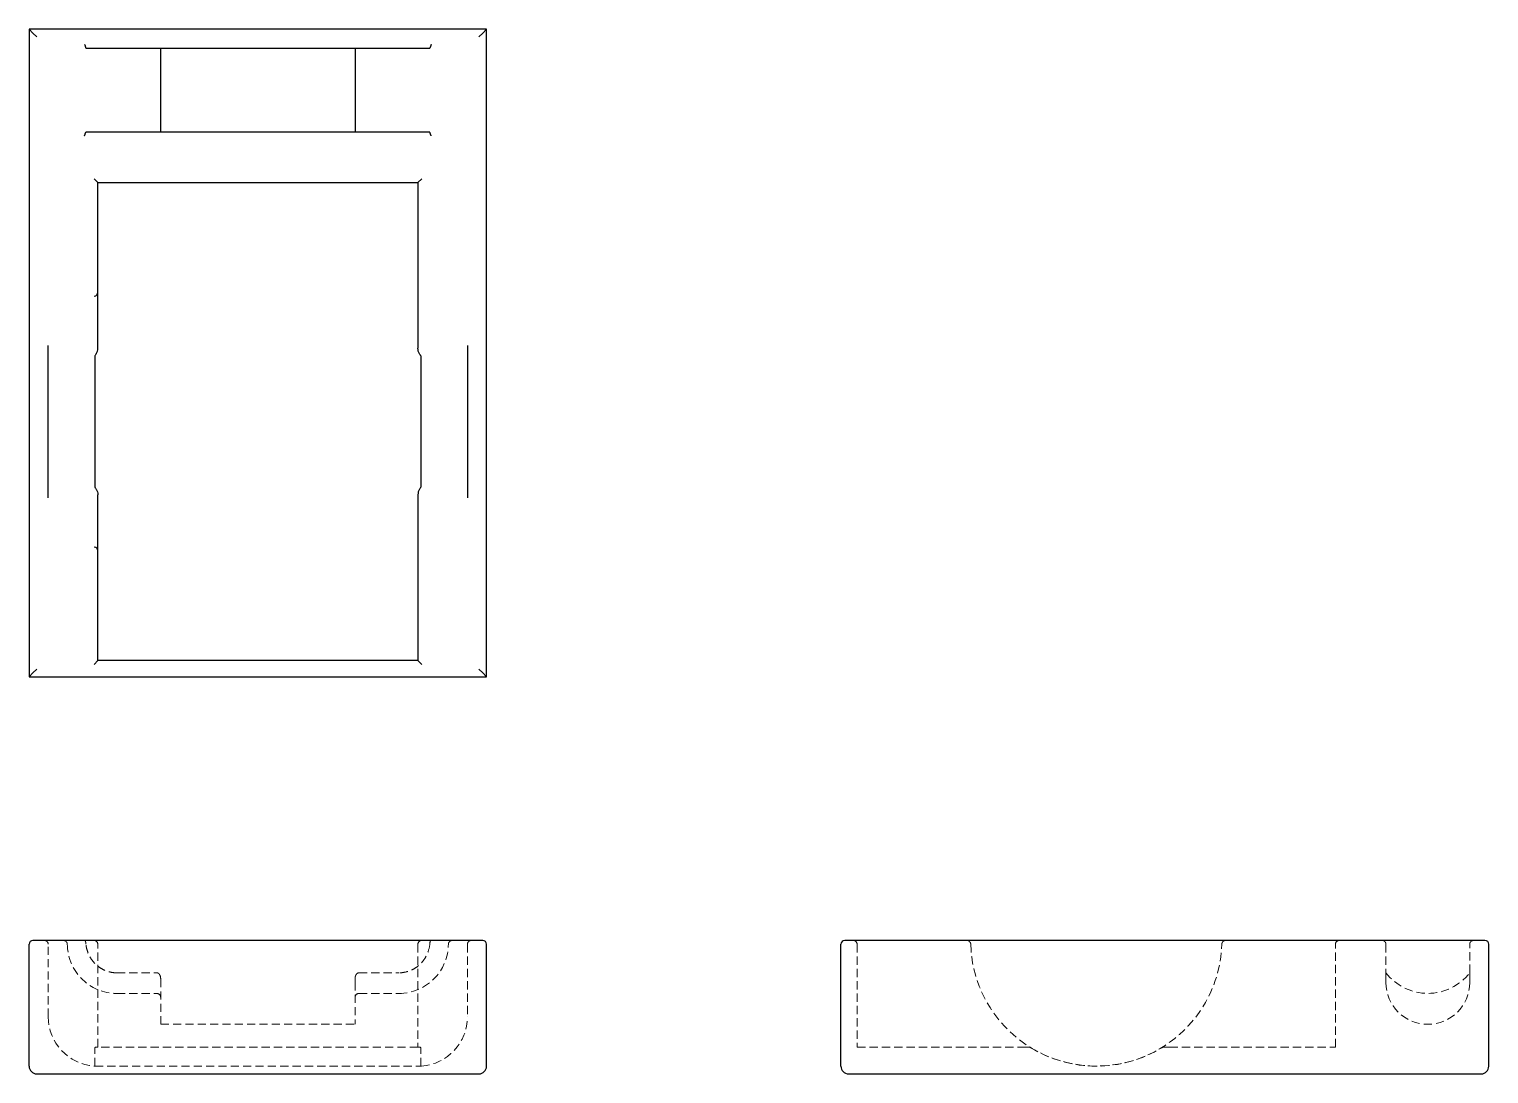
# Model space of a CAD drawing. Header units: millimetres. Extents: x 48 to 273, y 47 to 208.
import ezdxf

# ---------------------------------------------------------------- set-up
doc = ezdxf.new("R2010")
doc.units = ezdxf.units.MM
doc.linetypes.add('HIDDEN', pattern=[1.905, 1.27, -0.635])

msp = doc.modelspace()

# ---------------------------------------------------------------- linework, layer by layer
at = {"color": 7, "linetype": 'Continuous', "lineweight": 25}
for p, q in [((47.71, 208), (47.71, 108)), ((48.29, 207.41), (47.71, 208)), ((118.29, 208), (47.71, 208)), ((117.71, 207.41), (118.29, 208)), ((118.29, 108), (118.29, 208)), ((56.46, 205.06), (109.54, 205.06)), ((68, 192.12), (68, 205.06)), ((98, 205.06), (98, 192.12)), ((109.54, 192.12), (56.46, 192.12)), ((58.29, 184.32), (57.71, 184.91)), ((107.71, 184.32), (108.29, 184.91)), ((58.29, 167.38), (58.29, 184.32)), ((58.29, 184.32), (107.71, 184.32)), ((107.71, 184.32), (107.71, 167.38)), ((58.29, 158.72), (58.29, 167.38)), ((107.71, 167.38), (107.71, 158.72)), ((50.65, 135.66), (50.65, 159.16)), ((115.35, 159.16), (115.35, 135.66)), ((57.86, 157.54), (57.86, 137.28)), ((108.14, 157.54), (108.14, 137.28)), ((58.29, 127.44), (58.29, 136.1)), ((107.71, 136.1), (107.71, 127.44)), ((58.29, 110.5), (58.29, 127.44)), ((107.71, 127.44), (107.71, 110.5)), ((57.71, 109.91), (58.29, 110.5)), ((107.71, 110.5), (58.29, 110.5)), ((108.29, 109.91), (107.71, 110.5)), ((48.29, 108.59), (47.71, 108)), ((117.71, 108.59), (118.29, 108)), ((47.71, 108), (118.29, 108)), ((47.71, 47.87), (47.71, 66.7)), ((117.71, 67.29), (48.29, 67.29)), ((118.29, 47.87), (118.29, 66.7)), ((173, 47.87), (173, 66.7)), ((272.41, 67.29), (173.59, 67.29)), ((273, 47.87), (273, 66.7)), ((48.88, 46.7), (117.12, 46.7)), ((174.18, 46.7), (271.82, 46.7))]:
    msp.add_line(p, q, dxfattribs=at)
at = {"color": 7, "linetype": 'HIDDEN', "lineweight": 18}
for p, q in [((48.88, 206.82), (48.29, 207.41)), ((117.71, 207.41), (117.12, 206.82)), ((48.88, 109.18), (48.29, 108.59)), ((117.12, 109.18), (117.71, 108.59)), ((50.65, 55.52), (50.65, 66.7)), ((58.29, 50.81), (58.29, 66.7)), ((107.71, 66.7), (107.71, 50.81)), ((115.35, 66.7), (115.35, 55.52)), ((175.5, 66.7), (175.5, 50.81)), ((249.32, 50.81), (249.32, 66.7)), ((61.24, 62.29), (67.41, 62.29)), ((68, 60.81), (68, 61.38)), ((98, 61.38), (98, 60.81)), ((98.59, 62.29), (104.76, 62.29)), ((257.12, 61.38), (257.12, 60.81)), ((270.06, 60.81), (270.06, 61.38)), ((61.24, 59.11), (67.41, 59.11)), ((68, 54.34), (68, 60.81)), ((98, 60.81), (98, 54.34)), ((98.59, 59.11), (104.76, 59.11)), ((68, 54.34), (98, 54.34)), ((57.86, 47.87), (57.86, 50.73)), ((107.71, 50.81), (58.29, 50.81)), ((108.14, 47.87), (108.14, 50.73)), ((175.5, 50.81), (201.1, 50.81)), ((223.72, 50.81), (249.32, 50.81)), ((57.86, 47.87), (108.14, 47.87))]:
    msp.add_line(p, q, dxfattribs=at)
at = {"color": 7, "linetype": 'Continuous', "lineweight": 25}
for centre, radius, start, end in [((57.71, 167.38), 0.588, 274.0825, 359.9888), ((57.71, 127.44), 0.588, 0.0112, 85.9175), ((48.29, 66.7), 0.588, 90, 180), ((117.71, 66.7), 0.588, 0, 90), ((173.59, 66.7), 0.588, 90, 180), ((272.41, 66.7), 0.588, 0, 90), ((48.88, 47.87), 1.18, 180, 270), ((117.12, 47.87), 1.18, 270, 0), ((174.18, 47.87), 1.18, 180, 270), ((271.82, 47.87), 1.18, 270, 0)]:
    msp.add_arc(centre, radius, start, end, dxfattribs=at)
at = {"color": 7, "linetype": 'HIDDEN', "lineweight": 18}
for centre, radius, start, end in [((61.24, 66.76), 7.65, 180, 270), ((57.71, 66.7), 0.588, 0, 90), ((104.76, 66.76), 7.65, 270, 0), ((108.29, 66.7), 0.588, 90, 180), ((174.91, 66.7), 0.588, 0, 90), ((212.41, 67.29), 19.39, 181.6872, 358.3128), ((249.91, 66.7), 0.588, 90, 180), ((263.59, 67.29), 8.17, 217.6462, 322.3538), ((67.41, 58.52), 0.588, 0, 90), ((98.59, 58.52), 0.588, 90, 180), ((263.59, 60.81), 6.47, 180, 0), ((58.29, 55.52), 7.65, 180, 265.904), ((107.71, 55.52), 7.65, 274.096, 0), ((212.41, 67.29), 19.41, 238.533, 301.467), ((57.71, 47.31), 0.588, 74.6312, 85.904), ((108.29, 47.31), 0.588, 94.096, 105.3688)]:
    msp.add_arc(centre, radius, start, end, dxfattribs=at)
at = {"color": 7, "linetype": 'Continuous', "lineweight": 25}
for points, knots in [([(56.25, 205.65), (56.26, 205.62), (56.28, 205.57), (56.31, 205.5), (56.33, 205.43), (56.35, 205.37), (56.36, 205.33), (56.38, 205.28), (56.39, 205.25), (56.41, 205.2), (56.43, 205.14), (56.45, 205.08), (56.45, 205.07), (56.46, 205.06)], [0, 0, 0, 0, 0.093374, 0.179486, 0.258337, 0.329928, 0.394266, 0.451356, 0.501209, 0.530889, 0.694778, 0.85087, 1, 1, 1, 1]), ([(109.75, 205.65), (109.74, 205.62), (109.72, 205.57), (109.7, 205.5), (109.68, 205.44), (109.66, 205.39), (109.64, 205.34), (109.63, 205.31), (109.62, 205.28), (109.6, 205.23), (109.58, 205.17), (109.56, 205.11), (109.55, 205.07), (109.54, 205.06), (109.54, 205.06)], [0, 0, 0, 0, 0.089197, 0.170748, 0.244726, 0.311125, 0.369934, 0.421154, 0.464804, 0.500911, 0.634818, 0.762459, 0.884132, 1, 1, 1, 1]), ([(56.25, 191.53), (56.26, 191.56), (56.28, 191.6), (56.3, 191.67), (56.32, 191.73), (56.34, 191.79), (56.36, 191.83), (56.37, 191.87), (56.38, 191.9), (56.41, 191.98), (56.44, 192.07), (56.46, 192.11), (56.46, 192.12), (56.46, 192.12)], [0, 0, 0, 0, 0.089403, 0.171145, 0.245296, 0.311851, 0.370798, 0.422139, 0.465892, 0.502084, 0.759186, 0.993189, 1, 1, 1, 1]), ([(109.75, 191.53), (109.74, 191.56), (109.72, 191.61), (109.69, 191.68), (109.67, 191.75), (109.65, 191.8), (109.64, 191.85), (109.62, 191.89), (109.61, 191.92), (109.59, 191.97), (109.57, 192.04), (109.55, 192.1), (109.55, 192.11), (109.54, 192.12)], [0, 0, 0, 0, 0.093376, 0.179489, 0.25834, 0.329931, 0.394267, 0.451354, 0.501204, 0.53089, 0.6948, 0.850892, 1, 1, 1, 1]), ([(58.05, 157.85), (58.01, 157.8), (57.97, 157.75), (57.9, 157.65), (57.86, 157.6), (57.86, 157.54)], [0, 0, 0, 0, 0.5, 0.5, 1, 1, 1, 1]), ([(58.05, 157.85), (58.14, 157.98), (58.2, 158.12), (58.28, 158.41), (58.29, 158.57), (58.29, 158.72)], [0, 0, 0, 0, 0.5, 0.5, 1, 1, 1, 1]), ([(107.95, 157.85), (107.86, 157.98), (107.8, 158.12), (107.72, 158.41), (107.71, 158.57), (107.71, 158.72)], [0, 0, 0, 0, 0.5, 0.5, 1, 1, 1, 1]), ([(108.14, 157.54), (108.14, 157.57), (108.13, 157.6), (108.1, 157.65), (108.08, 157.68), (108.03, 157.75), (107.99, 157.8), (107.95, 157.85)], [0, 0, 0, 0, 0.25, 0.25, 0.5, 0.5, 1, 1, 1, 1]), ([(57.86, 137.28), (57.86, 137.25), (57.87, 137.22), (57.9, 137.17), (57.92, 137.15), (57.97, 137.07), (58.01, 137.02), (58.05, 136.97)], [0, 0, 0, 0, 0.25, 0.25, 0.5, 0.5, 1, 1, 1, 1]), ([(58.05, 136.97), (58.14, 136.85), (58.2, 136.7), (58.28, 136.41), (58.29, 136.26), (58.29, 136.1)], [0, 0, 0, 0, 0.5, 0.5, 1, 1, 1, 1]), ([(107.95, 136.97), (107.86, 136.85), (107.8, 136.7), (107.72, 136.41), (107.71, 136.26), (107.71, 136.1)], [0, 0, 0, 0, 0.5, 0.5, 1, 1, 1, 1]), ([(107.95, 136.97), (107.99, 137.02), (108.03, 137.07), (108.1, 137.17), (108.14, 137.22), (108.14, 137.28)], [0, 0, 0, 0, 0.5, 0.5, 1, 1, 1, 1])]:
    msp.add_open_spline(points, degree=3, knots=knots, dxfattribs=at)
for points in [[(56.46, 205.06), (56.46, 205.06), (56.46, 205.06), (56.46, 205.06)], [(109.54, 205.06), (109.54, 205.06), (109.54, 205.06), (109.54, 205.06)], [(56.46, 192.12), (56.46, 192.12), (56.46, 192.12), (56.46, 192.12)], [(109.54, 192.12), (109.54, 192.12), (109.54, 192.12), (109.54, 192.12)]]:
    msp.add_open_spline(points, degree=3, dxfattribs=at)
at = {"color": 7, "linetype": 'HIDDEN', "lineweight": 18}
for points, knots in [([(50.06, 67.29), (50.21, 67.29), (50.37, 67.22), (50.58, 67), (50.65, 66.85), (50.65, 66.7)], [0, 0, 0, 0, 0.5, 0.5, 1, 1, 1, 1]), ([(53, 67.29), (53.08, 67.28), (53.23, 67.26), (53.42, 67.12), (53.56, 66.93), (53.58, 66.78), (53.59, 66.7)], [0, 0, 0, 0, 0.249989, 0.499927, 0.749645, 1, 1, 1, 1]), ([(56.25, 67.29), (56.26, 67.28), (56.28, 67.28), (56.3, 67.27), (56.32, 67.25), (56.34, 67.23), (56.36, 67.2), (56.37, 67.18), (56.38, 67.15), (56.41, 67.09), (56.44, 66.96), (56.46, 66.81), (56.46, 66.74), (56.46, 66.74)], [0, 0, 0, 0, 0.089403, 0.171145, 0.245296, 0.311851, 0.370798, 0.422139, 0.465892, 0.502084, 0.759186, 0.993189, 1, 1, 1, 1]), ([(61.24, 62.29), (60.94, 62.29), (60.64, 62.32), (60.06, 62.43), (59.78, 62.52), (59.22, 62.74), (58.96, 62.87), (58.46, 63.19), (58.23, 63.37), (57.79, 63.78), (57.6, 64), (57.24, 64.47), (57.09, 64.73), (56.83, 65.26), (56.72, 65.54), (56.55, 66.11), (56.49, 66.4), (56.46, 66.7)], [0, 0, 0, 0, 0.125, 0.125, 0.25, 0.25, 0.375, 0.375, 0.5, 0.5, 0.625, 0.625, 0.75, 0.75, 0.875, 0.875, 1, 1, 1, 1]), ([(109.54, 66.7), (109.47, 66.1), (109.31, 65.53), (108.91, 64.73), (108.76, 64.48), (108.41, 64.01), (108.21, 63.78), (107.78, 63.37), (107.54, 63.19), (107.05, 62.88), (106.78, 62.74), (106.23, 62.52), (105.94, 62.44), (105.36, 62.32), (105.06, 62.29), (104.76, 62.29)], [0, 0, 0, 0, 0.25, 0.25, 0.375, 0.375, 0.5, 0.5, 0.625, 0.625, 0.75, 0.75, 0.875, 0.875, 1, 1, 1, 1]), ([(109.75, 67.29), (109.74, 67.28), (109.72, 67.28), (109.69, 67.27), (109.67, 67.25), (109.65, 67.22), (109.64, 67.19), (109.62, 67.16), (109.61, 67.14), (109.59, 67.09), (109.57, 67), (109.55, 66.87), (109.55, 66.78), (109.54, 66.74)], [0, 0, 0, 0, 0.093376, 0.179489, 0.25834, 0.329931, 0.394267, 0.451354, 0.501204, 0.53089, 0.6948, 0.850892, 1, 1, 1, 1]), ([(112.41, 66.7), (112.42, 66.78), (112.44, 66.93), (112.58, 67.12), (112.77, 67.26), (112.92, 67.28), (113, 67.29)], [0, 0, 0, 0, 0.250312, 0.500017, 0.749973, 1, 1, 1, 1]), ([(115.94, 67.29), (115.77, 67.29), (115.46, 67.14), (115.35, 66.83), (115.35, 66.7)], [0, 0, 0, 0, 0.571429, 1, 1, 1, 1]), ([(192.44, 67.29), (192.47, 67.28), (192.52, 67.28), (192.59, 67.27), (192.65, 67.25), (192.71, 67.22), (192.75, 67.2), (192.79, 67.17), (192.82, 67.14), (192.87, 67.1), (192.93, 67.03), (192.98, 66.94), (193, 66.88), (193.02, 66.82), (193.03, 66.77), (193.03, 66.73), (193.03, 66.71)], [0, 0, 0, 0, 0.086938, 0.166907, 0.2399, 0.305911, 0.364939, 0.416983, 0.462043, 0.500124, 0.644503, 0.749885, 0.821121, 0.874923, 0.951915, 1, 1, 1, 1]), ([(231.8, 66.71), (231.8, 66.72), (231.8, 66.75), (231.8, 66.79), (231.82, 66.86), (231.85, 66.95), (231.9, 67.04), (231.97, 67.13), (232.07, 67.2), (232.21, 67.27), (232.32, 67.28), (232.38, 67.29)], [0, 0, 0, 0, 0.027281, 0.075165, 0.149195, 0.270852, 0.374517, 0.514143, 0.628622, 0.790646, 1, 1, 1, 1]), ([(256.53, 67.29), (256.56, 67.28), (256.61, 67.28), (256.68, 67.27), (256.75, 67.25), (256.8, 67.22), (256.85, 67.19), (256.89, 67.16), (256.92, 67.14), (256.97, 67.09), (257.04, 67), (257.1, 66.87), (257.11, 66.78), (257.12, 66.74)], [0, 0, 0, 0, 0.093376, 0.179489, 0.25834, 0.329931, 0.394267, 0.451354, 0.501204, 0.53089, 0.6948, 0.850892, 1, 1, 1, 1]), ([(257.12, 66.7), (257.12, 66.1), (257.12, 65.53), (257.12, 64.73), (257.12, 64.48), (257.12, 64.01), (257.12, 63.78), (257.12, 63.37), (257.12, 63.19), (257.12, 62.88), (257.12, 62.74), (257.12, 62.52), (257.12, 62.44), (257.12, 62.32), (257.12, 62.29), (257.12, 62.29)], [0, 0, 0, 0, 0.25, 0.25, 0.375, 0.375, 0.5, 0.5, 0.625, 0.625, 0.75, 0.75, 0.875, 0.875, 1, 1, 1, 1]), ([(270.65, 67.29), (270.62, 67.28), (270.57, 67.28), (270.5, 67.27), (270.44, 67.25), (270.39, 67.23), (270.34, 67.2), (270.31, 67.18), (270.28, 67.15), (270.23, 67.11), (270.17, 67.05), (270.11, 66.95), (270.07, 66.84), (270.06, 66.77), (270.06, 66.74)], [0, 0, 0, 0, 0.089197, 0.170748, 0.244726, 0.311125, 0.369934, 0.421154, 0.464804, 0.500911, 0.634818, 0.762459, 0.884132, 1, 1, 1, 1]), ([(270.06, 62.29), (270.06, 62.29), (270.06, 62.32), (270.06, 62.43), (270.06, 62.52), (270.06, 62.74), (270.06, 62.87), (270.06, 63.19), (270.06, 63.37), (270.06, 63.78), (270.06, 64), (270.06, 64.47), (270.06, 64.73), (270.06, 65.26), (270.06, 65.54), (270.06, 66.11), (270.06, 66.4), (270.06, 66.7)], [0, 0, 0, 0, 0.125, 0.125, 0.25, 0.25, 0.375, 0.375, 0.5, 0.5, 0.625, 0.625, 0.75, 0.75, 0.875, 0.875, 1, 1, 1, 1]), ([(67.41, 62.29), (67.51, 62.29), (67.61, 62.25), (67.76, 62.12), (67.82, 62.04), (67.96, 61.78), (68, 61.58), (68, 61.38)], [0, 0, 0, 0, 0.25, 0.25, 0.5, 0.5, 1, 1, 1, 1]), ([(98, 61.38), (98, 61.48), (98.01, 61.58), (98.06, 61.77), (98.09, 61.86), (98.18, 62.04), (98.24, 62.12), (98.39, 62.25), (98.49, 62.29), (98.59, 62.29)], [0, 0, 0, 0, 0.25, 0.25, 0.5, 0.5, 0.75, 0.75, 1, 1, 1, 1]), ([(257.12, 61.38), (257.12, 61.48), (257.12, 61.58), (257.12, 61.77), (257.12, 61.86), (257.12, 62.04), (257.12, 62.12), (257.12, 62.25), (257.12, 62.29), (257.12, 62.29)], [0, 0, 0, 0, 0.25, 0.25, 0.5, 0.5, 0.75, 0.75, 1, 1, 1, 1]), ([(270.06, 62.29), (270.06, 62.29), (270.06, 62.25), (270.06, 62.12), (270.06, 62.04), (270.06, 61.78), (270.06, 61.58), (270.06, 61.38)], [0, 0, 0, 0, 0.25, 0.25, 0.5, 0.5, 1, 1, 1, 1]), ([(57.86, 50.73), (57.86, 50.74), (57.87, 50.76), (57.9, 50.78), (57.92, 50.79), (57.97, 50.81), (58.01, 50.81), (58.05, 50.81)], [0, 0, 0, 0, 0.25, 0.25, 0.5, 0.5, 1, 1, 1, 1]), ([(58.05, 50.81), (58.14, 50.81), (58.2, 50.81), (58.28, 50.81), (58.29, 50.81), (58.29, 50.81)], [0, 0, 0, 0, 0.5, 0.5, 1, 1, 1, 1]), ([(107.95, 50.81), (107.86, 50.81), (107.8, 50.81), (107.72, 50.81), (107.71, 50.81), (107.71, 50.81)], [0, 0, 0, 0, 0.5, 0.5, 1, 1, 1, 1]), ([(107.95, 50.81), (107.99, 50.81), (108.03, 50.81), (108.1, 50.78), (108.14, 50.76), (108.14, 50.73)], [0, 0, 0, 0, 0.5, 0.5, 1, 1, 1, 1]), ([(201.97, 50.81), (201.85, 50.81), (201.7, 50.81), (201.41, 50.81), (201.26, 50.81), (201.1, 50.81)], [0, 0, 0, 0, 0.5, 0.5, 1, 1, 1, 1]), ([(201.97, 50.81), (202.02, 50.81), (202.07, 50.81), (202.17, 50.78), (202.22, 50.76), (202.28, 50.73)], [0, 0, 0, 0, 0.5, 0.5, 1, 1, 1, 1]), ([(222.54, 50.73), (222.57, 50.74), (222.6, 50.76), (222.65, 50.78), (222.68, 50.79), (222.75, 50.81), (222.8, 50.81), (222.85, 50.81)], [0, 0, 0, 0, 0.25, 0.25, 0.5, 0.5, 1, 1, 1, 1]), ([(222.85, 50.81), (222.98, 50.81), (223.12, 50.81), (223.41, 50.81), (223.57, 50.81), (223.72, 50.81)], [0, 0, 0, 0, 0.5, 0.5, 1, 1, 1, 1])]:
    msp.add_open_spline(points, degree=3, knots=knots, dxfattribs=at)
for points in [[(56.46, 66.7), (56.46, 66.71), (56.46, 66.72), (56.46, 66.74)], [(109.54, 66.74), (109.54, 66.72), (109.54, 66.71), (109.54, 66.7)], [(257.12, 66.74), (257.12, 66.72), (257.12, 66.71), (257.12, 66.7)], [(270.06, 66.7), (270.06, 66.71), (270.06, 66.72), (270.06, 66.74)]]:
    msp.add_open_spline(points, degree=3, dxfattribs=at)

doc.saveas('drawing.dxf')
